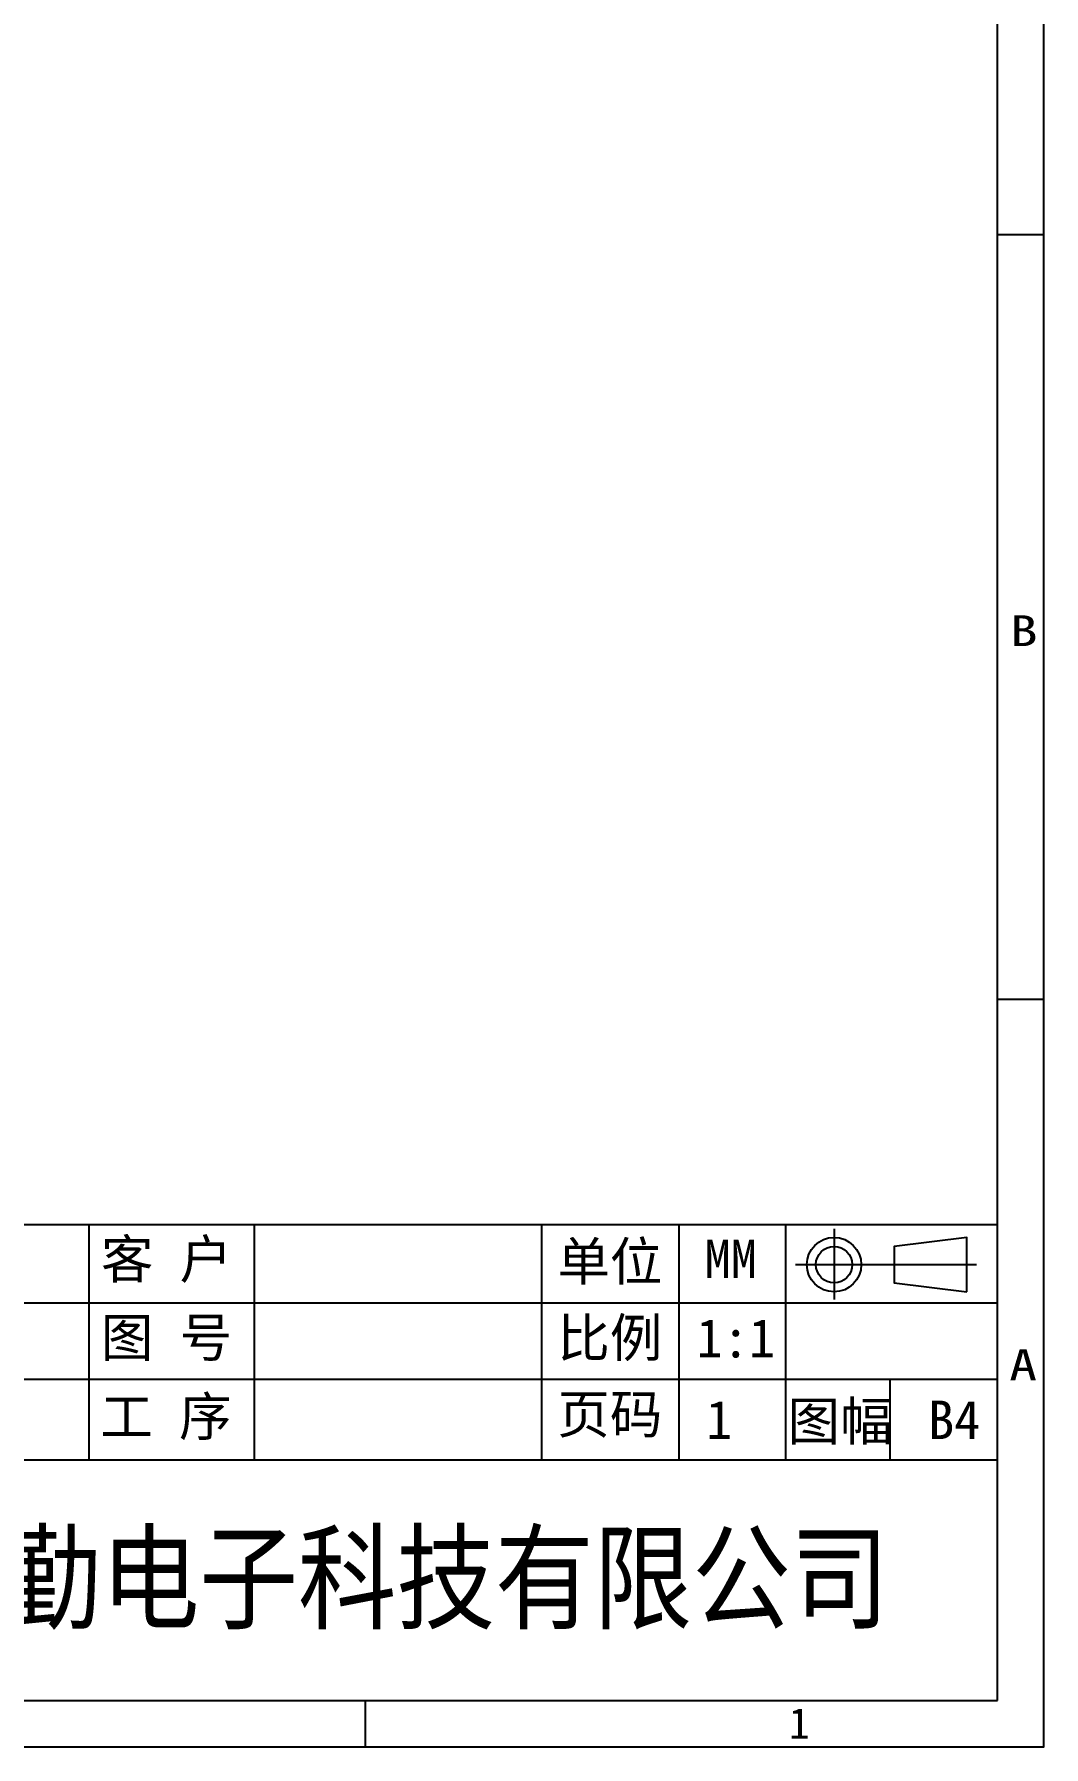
# Model space of a CAD drawing. Header units: millimetres. Extents: x 753 to 1632, y 352 to 973.
# Drawn here: x 1428.7 to 1631.7, y 366.3 to 710.8 of the extents above; entities that cross this region are included whole.
import ezdxf
from ezdxf.enums import TextEntityAlignment as Align

# ---------------------------------------------------------------- set-up
doc = ezdxf.new("R2010")
doc.units = ezdxf.units.MM
doc.header["$LTSCALE"] = 30.734
doc.layers.get('0').update_dxf_attribs({"linetype": 'CONTINUOUS'})
doc.layers.add('TK', color=7, linetype='CONTINUOUS')
doc.layers.add('TXT', color=7, linetype='CONTINUOUS', lineweight=13)
doc.styles.get("Standard").update_dxf_attribs({"font": 'txt', "width": 0.85})
doc.styles.add('TKWZ', font='')
doc.styles.get('TKWZ').set_extended_font_data('SimSun')

msp = doc.modelspace()

# ---------------------------------------------------------------- linework, layer by layer
at = {"layer": 'TK', "color": 5, "linetype": 'ByBlock'}
for p, q in [((1622.42214, 375.62424), (1622.42214, 963.33176)), ((1264.18927, 471.40752), (1622.55905, 471.40752)), ((1439.68365, 424.08957), (1439.68365, 471.40752)), ((1439.68365, 424.03752), (1439.68365, 471.40752)), ((1472.92627, 424.03752), (1472.92627, 471.40752)), ((1530.72616, 424.08957), (1530.72616, 471.40752)), ((1558.38234, 424.03752), (1558.38234, 471.40752)), ((1579.81056, 424.03752), (1579.81056, 471.40752)), ((1264.18927, 455.63487), (1622.42214, 455.63487)), ((1264.18927, 440.2702), (1622.42214, 440.2702)), ((1600.81335, 424.03752), (1600.81335, 440.2702)), ((1264.18927, 424.03752), (1622.42214, 424.03752)), ((761.96633, 375.62424), (1622.42214, 375.62424))]:
    msp.add_line(p, q, dxfattribs=at)
at = {"layer": 'TK', "color": 3, "linetype": 'ByBlock', "ltscale": 5}
for p, q in [((1622.42214, 670.55479), (1631.71478, 670.55479)), ((1622.42214, 516.73819), (1631.71478, 516.73819))]:
    msp.add_line(p, q, dxfattribs=at)
at = {"layer": 'TK', "color": 6}
for p, q in [((1589.5373, 470.49234), (1589.5373, 456.31329)), ((1581.77271, 463.30561), (1618.21361, 463.30561))]:
    msp.add_line(p, q, dxfattribs=at)
at = {"layer": 'TK', "color": 3}
msp.add_line((1495.20536, 375.62424), (1495.20536, 366.3316), dxfattribs=at)
at = {"layer": 'TK', "color": 3, "linetype": 'ByBlock', "ltscale": 5}
msp.add_lwpolyline([(1631.71478, 972.62441), (752.67368, 972.62441), (752.67368, 366.3316), (1631.71478, 366.3316)], close=True, dxfattribs=at)
at = {"layer": 'TK', "color": 4}
msp.add_lwpolyline([(1616.21346, 457.82899), (1616.21346, 468.78222), (1601.60916, 466.95668), (1601.60916, 459.65453)], close=True, dxfattribs=at)
for radius in [5.47661, 3.65108]:
    msp.add_circle((1589.5373, 463.30561), radius, dxfattribs=at)

# ---------------------------------------------------------------- texts
at = {"insert": (1362.75998, 408.89407), "char_height": 17.0966967, "width": 390.3048177, "attachment_point": 1}
msp.add_mtext('{\\fSimSun|b0|i0|c134|p2;广州道勤电子科技有限公司}', dxfattribs=at)
at = {"layer": 'TK', "color": 3, "linetype": 'ByBlock', "ltscale": 3, "width": 1.349163}
for s, p, p2 in [('B', (1624.91042, 587.72484), (1630.48256, 587.72484)), ('A', (1624.78004, 440.06582), (1630.35217, 440.06582))]:
    msp.add_text(s, height=6.1951, dxfattribs=at).set_placement(p, p2, align=Align.FIT)
at = {"layer": 'TK', "color": 4, "style": 'TKWZ'}
for s, p in [('客 户', (1442.06596, 460.54807)), ('单位', (1533.8722, 460.08803)), ('MM', (1563.48578, 460.59006)), ('图 号', (1442.06596, 444.77542)), ('比例', (1533.8722, 444.72336)), ('工 序', (1441.9639, 428.89866)), ('页码', (1533.8722, 429.35869)), ('图幅', (1580.19278, 427.96869))]:
    msp.add_text(s, height=7.743873, dxfattribs=at).set_placement(p)
at = {"layer": 'TK', "color": 3, "linetype": 'ByBlock', "ltscale": 3}
msp.add_text('1', height=6.1951, dxfattribs=at).set_placement((1582.54576, 367.93611), align=Align.CENTER)
at = {"layer": 'TXT', "color": 4, "style": 'TKWZ'}
for tag, p, s, height in [('1:1', (1561.85939, 444.63516), '1:1', 7.743873), ('1', (1563.79578, 428.22024), '1', 7.74387), ('B4', (1608.43637, 428.22024), 'B4', 7.743873)]:
    msp.add_attdef(tag, p, s, height=height, dxfattribs=at)

doc.saveas('drawing.dxf')
